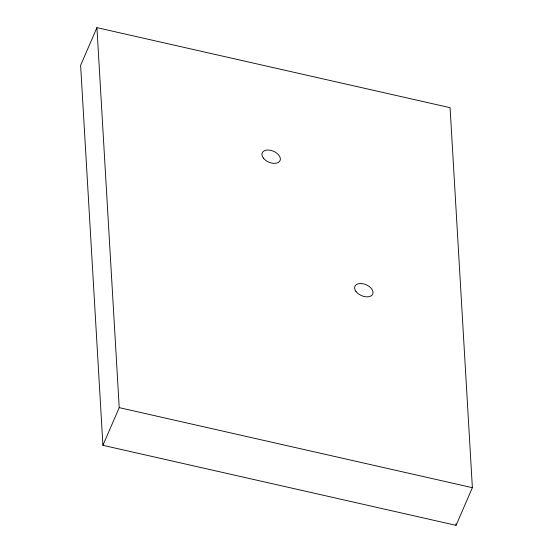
<?xml version="1.0" encoding="UTF-8"?>
<svg xmlns="http://www.w3.org/2000/svg" width="553" height="553" viewBox="0 0 553 553"><rect width="100%" height="100%" fill="white"/><g stroke="black" fill="none" stroke-linecap="round" stroke-linejoin="round"><path stroke-width="0.83" d="M96.927 27.65L80.62 65.323L102.913 445.317L456.073 525.35L472.38 487.677L450.087 107.683L96.927 27.65L119.22 407.644L102.913 445.317M119.22 407.644L472.38 487.677M455.976 523.629L456.073 525.35M263.359 158.061A9.712 5.924 23.4 0 0 279.313 161.676A9.712 5.924 23.4 0 0 270.783 150.368A9.712 5.924 23.4 0 0 263.359 158.061M356.035 291.549A9.712 5.924 23.4 0 0 371.989 295.164A9.712 5.924 23.4 0 0 363.452 283.855A9.712 5.924 23.4 0 0 356.035 291.549"/></g></svg>
